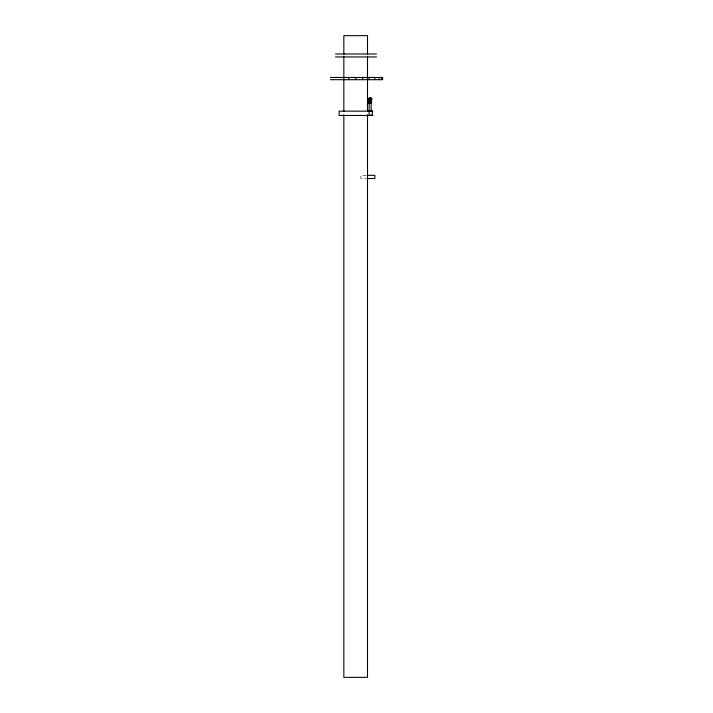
<?xml version="1.0" encoding="UTF-8"?>
<svg xmlns="http://www.w3.org/2000/svg" width="713" height="713" viewBox="0 0 713 713"><rect width="100%" height="100%" fill="white"/><g stroke="black" fill="none" stroke-linecap="round" stroke-linejoin="round"><path stroke-width="0.53" stroke-dasharray="3.56 2.67" d="M366.25 175.309L360.858 175.309L360.858 178.544L366.25 178.544"/><path stroke-width="1.07" d="M368.683 100.257L368.835 98.51L369.86 98.207M335.52 53.983L376.509 53.983M335.52 56.951L376.509 56.951M330.36 77.459L382.64 77.459L382.64 79.687L330.36 79.687M369.298 97.556L371.188 97.556L371.188 98.635M368.594 98.635L371.91 98.635M368.594 99.713L371.91 99.713M368.425 100.257L369.717 100.257M370.974 100.257L371.74 100.257M368.211 101.094L371.526 101.094M368.425 101.335L369.592 101.335M370.974 101.335L371.74 101.335M368.211 102.173L371.526 102.173M368.149 102.28L369.744 102.28M371.188 102.948L369.2 102.948L369.076 115.203L372.311 115.203L372.311 111.148M368.149 103.358L369.878 103.358M369.2 110.898L371.188 110.898L371.188 99.713M372.881 111.148L339.147 111.148L339.147 115.461L372.881 115.461M367.329 175.309L374.878 175.309L374.878 178.544L367.329 178.544M381.722 77.459L381.722 79.687M379.022 77.459L379.022 79.687M374.744 77.459L374.744 79.687M370.635 101.094L370.635 102.173M369.156 77.459L369.156 79.687M367.507 54.589L367.507 35.65L343.844 35.65L343.844 54.589M367.507 56.817L367.507 111.406M367.507 114.748L367.507 677.35L343.844 677.35L343.844 114.748M362.65 77.459L362.65 79.687M355.671 77.459L355.671 79.687M348.693 77.459L348.693 79.687M343.844 56.817L343.844 111.406"/></g></svg>
